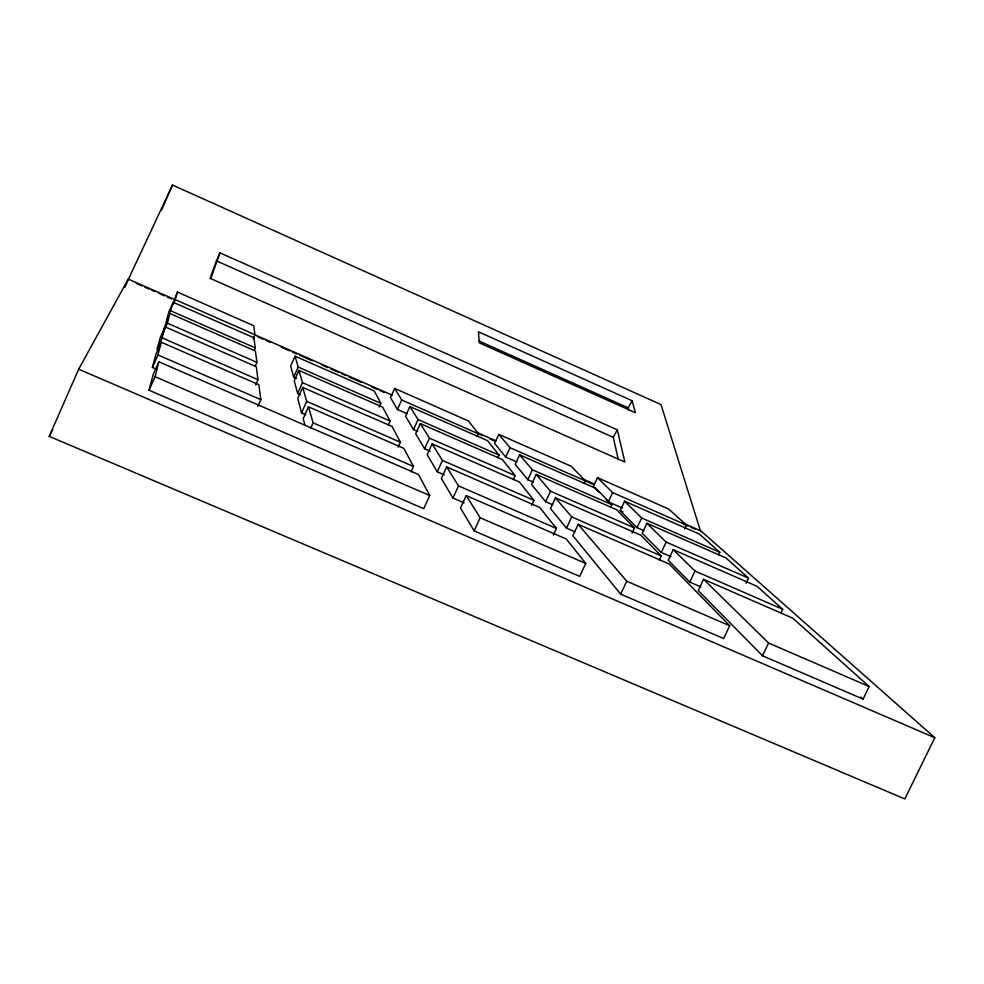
<?xml version="1.0" encoding="UTF-8"?>
<svg xmlns="http://www.w3.org/2000/svg" width="984" height="984" viewBox="0 0 984 984"><rect width="100%" height="100%" fill="white"/><g stroke="black" fill="none" stroke-linecap="round" stroke-linejoin="round"><path stroke-width="1.48" d="M173.738 303.958L177.452 292.1L253.7 325.692L254.991 334.732L253.159 338.853M149.076 390.254L155.078 376.7L158.818 361.792L418.507 474.497L429.75 495.518L423.71 508.679L149.076 390.254L153.147 374.609L158.818 361.792M162.581 334.117C166.677 319.8 172.114 305.962 177.452 292.1M163.184 332.752L167.403 323.207L169.888 313.515L255.385 350.993L256.922 362.37L255.102 366.417M156.628 369.283L152.409 367.45L157.944 354.929L161.265 342.235L258.878 384.756L260.834 399.639L257.747 406.515M166.407 321.178L168.781 312.113L173.135 302.26L253.909 337.758L255.287 347.893L254.155 350.452M165.029 326.823L160.109 337.942L156.96 349.541L162.126 337.869L165.029 326.823L256.295 366.712L257.98 379.676L255.68 384.805M152.409 367.45L156.001 354.117L161.265 342.235M209.986 278.669L216.382 260.834L613.253 437.302L618.296 459.43M219.986 252.851L210.773 278.62L624.877 462.025L617.288 429.823L219.986 252.851L216.984 259.505M124.919 286.725L172.483 185.041L661.002 404.572L700.657 531.594M161.524 210.109L172.483 185.041M682.847 523.008L701.1 531.04L934.8 737.717L904.825 798.959L49.2 436.367L78.671 369.209L128.252 279.099L174.586 299.468M124.611 287.389L128.252 279.099M379.172 407.118L380.882 403.342L374.264 390.98L295.028 356.159L290.661 365.888L293.65 377.241L296.455 378.471M293.65 377.241L298.213 367.081L295.028 356.159M388.262 425.026L390.082 421.017L382.665 407.155L298.89 370.427L294.265 380.722L297.611 393.452L300.391 394.67M297.611 393.452L302.457 382.678L298.89 370.427M398.102 447.302L400.414 442.234L392.026 426.453L302.715 387.413L297.771 398.385L301.522 412.886L305.716 414.707M301.522 412.886L306.713 401.374L302.715 387.413M411.029 471.914L413.514 466.49L403.883 448.397L308.496 406.847L303.22 418.569L305.015 425.494M310.624 428.347L313.109 422.862L308.496 406.847M477.178 436.404L478.421 433.71L468.372 420.918L394.646 388.434L390.488 397.561L397.401 409.479L407.167 413.76M397.401 409.479L401.718 399.984L394.646 388.434M497.867 457.548L499.011 455.063L487.56 440.684L409.897 406.552L405.519 416.171L413.477 429.577L417.659 431.41M413.477 429.577L418.052 419.553L409.897 406.552M513.341 479.577L515.161 475.629L502.344 459.528L420.328 423.575L415.691 433.735L424.596 448.753L430.217 451.213M424.596 448.753L429.454 438.138L420.328 423.575M531.668 505.346L533.98 500.352L519.441 482.037L432.136 443.87L427.179 454.694L437.265 471.791L444.301 474.854M437.265 471.791L442.468 460.451L432.136 443.87M553.316 535.111L556.427 528.433L539.786 507.486L446.687 466.92L441.386 478.458L452.947 498.052L464.128 502.898M452.947 498.052L458.532 485.899L446.687 466.92M466.231 495.592L460.512 508.002L474.116 530.868L579.674 576.378L585.751 563.426L566.267 538.998L466.231 495.592L480.167 517.756L585.751 563.426M584.127 483.476L585.369 480.819L571.237 466.293L498.802 434.387L494.644 443.415L505.727 457.093L516.883 461.988M505.727 457.093L510.069 447.708L498.802 434.387M474.116 530.868L480.167 517.756M610.67 507.092L611.827 504.644L595.837 488.347L519.613 454.842L515.21 464.35L527.818 479.712L533.389 482.148M527.818 479.712L532.418 469.811L519.613 454.842M632.036 533.131L634.471 527.928L616.611 509.712L536.182 474.448L531.532 484.485L545.628 501.68L552.627 504.731M545.628 501.68L550.499 491.201L536.182 474.448M659.255 560.105L661.223 555.948L640.965 535.247L555.456 497.879L550.486 508.556L566.476 528.101L574.865 531.754M566.476 528.101L571.692 516.908L555.456 497.879M684.667 529.048L686.524 525.099L668.628 509.011L597.485 477.671L593.327 486.588L598.666 492.049M578.162 524.312L572.848 535.702L620.683 594.127L723.621 638.518L729.697 625.75L669.218 563.992L578.162 524.312L626.759 581.224L729.697 625.75M622.232 507.99L608.297 501.877L612.626 492.603L597.485 477.671M643.88 530.659L636.919 527.608L620.154 510.622L624.569 501.213L699.501 534.152L719.759 552.258L718.357 554.964M746.081 583.266L748.529 578.137L725.909 557.903L646.918 523.279L642.257 533.205L661.248 552.454L671.026 556.723M620.683 594.127L626.759 581.224M661.248 552.454L666.131 542.086L646.918 523.279M780.755 613.376L782.723 609.281L757.09 586.316L673.204 549.662L668.222 560.216L689.759 582.073L700.891 586.919M689.759 582.073L694.987 571.015L673.204 549.662M703.572 579.305L698.234 590.56L762.489 655.762L863.054 699.107L869.155 686.524L792.784 618.173L703.572 579.305L768.59 643.032L869.155 686.524M762.489 655.762L768.59 643.032M636.919 527.608L641.752 518.039L624.569 501.213M49.2 436.367L52.742 429.639M628.973 410.512L628.247 407.831L632.097 400.722L478.445 331.793L479.306 342.838L635.393 412.702L632.097 400.722M613.253 437.302L617.288 429.823M78.671 369.209L934.8 737.717M155.078 376.7L429.75 495.518M157.944 354.929L260.834 399.639M458.532 485.899L556.427 528.433M313.109 422.862L413.514 466.49M162.126 337.869L257.98 379.676M306.713 401.374L400.414 442.234M442.468 460.451L533.98 500.352M571.692 516.908L661.223 555.948M694.987 571.015L782.723 609.281M170.945 310.895L255.287 347.893M418.052 419.553L499.011 455.063M298.213 367.081L380.882 403.342M532.418 469.811L611.827 504.644M641.752 518.039L719.759 552.258M620.154 510.622L622.933 511.84M167.403 323.207L256.922 362.37M302.457 382.678L390.082 421.017M429.454 438.138L515.161 475.629M550.499 491.201L634.471 527.928M666.131 542.086L748.529 578.137M175.57 299.8L254.991 334.732M254.61 334.671L392.21 395.187M476.453 432.234L496.108 440.881M583.155 479.171L594.398 484.103M612.626 492.603L686.524 525.099M136.407 283.466L142.04 285.938M144.857 287.18L149.076 289.038M151.893 290.268L154.709 291.51M158.928 293.367L164.549 295.84M167.366 297.082L171.585 298.939M257.427 336.676L263.048 339.16M265.865 340.39L270.083 342.248M281.338 347.192L289.788 350.907M292.605 352.149L296.824 354.006M299.64 355.236L312.297 360.808M322.149 365.138L327.77 367.622M330.587 368.852L339.037 372.567M341.842 373.809L346.073 375.667M348.877 376.897L361.546 382.469M371.398 386.798L377.02 389.27M379.836 390.513L384.055 392.37M401.718 399.984L482.554 435.678M489.589 438.778L495.223 441.25M510.069 447.708L593.721 484.558M683.769 524.164L687.988 526.022M690.805 527.252L695.024 529.109M478.937 340.968L628.247 407.831M860.791 697.029L863.054 699.107M606.156 499.688L608.297 501.877"/></g></svg>
